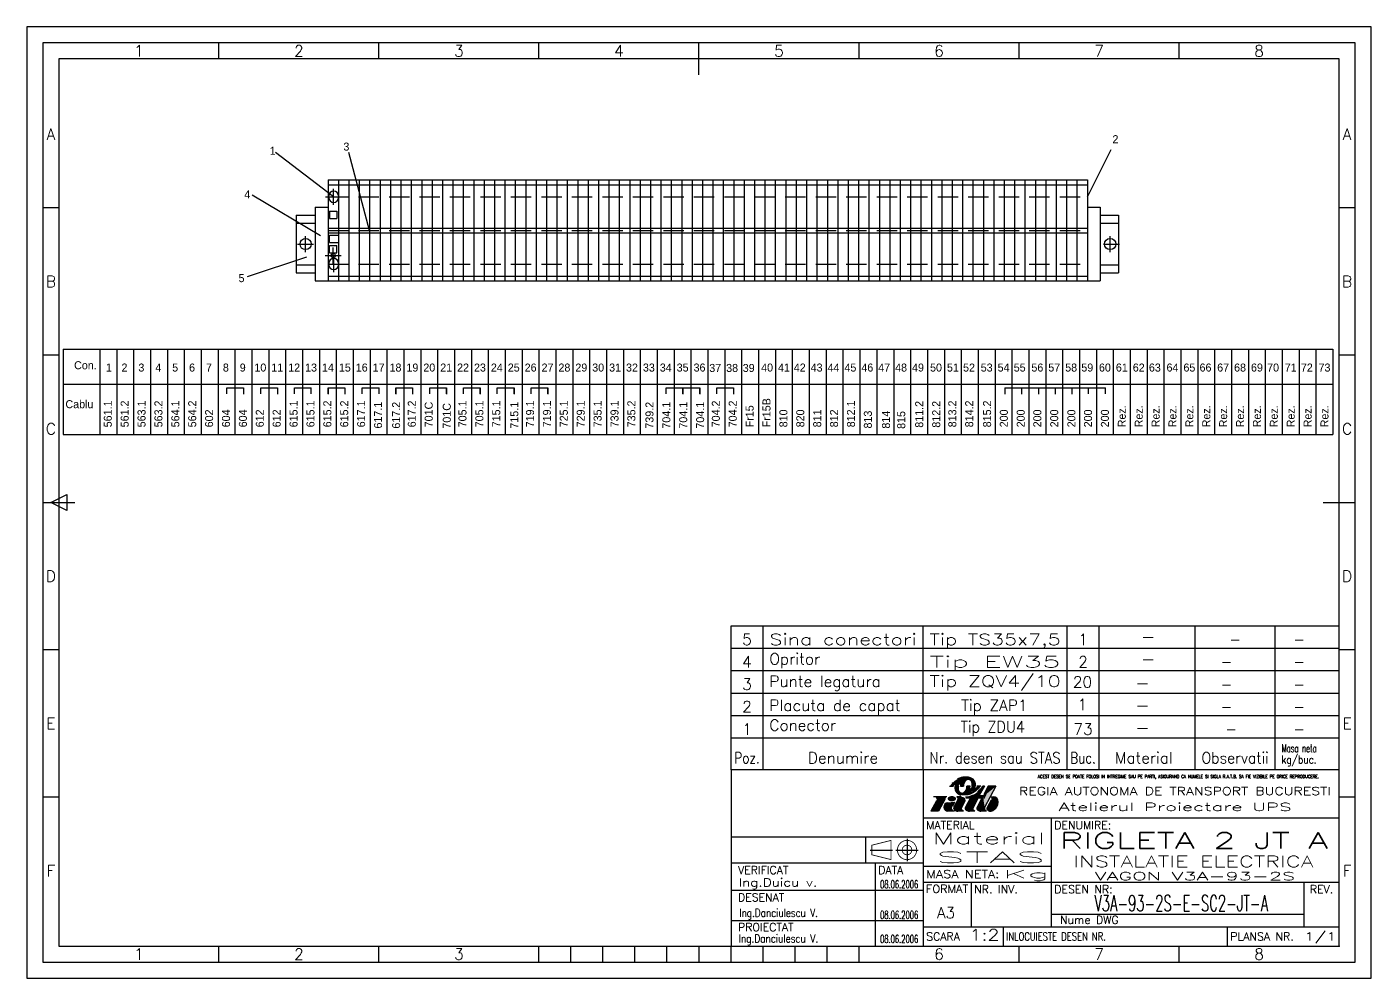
# Model space of a CAD drawing. Header units: millimetres. Extents: x 58 to 478, y 6 to 303.
import ezdxf
from ezdxf.enums import TextEntityAlignment as Align

# ---------------------------------------------------------------- set-up
doc = ezdxf.new("R2010")
doc.units = ezdxf.units.MM
doc.linetypes.add('DASHED2', pattern=[9.525, 6.35, -3.175])
doc.layers.add('LIN_GR', color=3, linetype='Continuous')
doc.layers.add('LIN_SUB', color=7, linetype='Continuous')
doc.styles.add('ISO', font='SIMPLEX.SHX')
doc.styles.add('ISOCP', font='SIMPLEX.SHX')
doc.styles.add('ROMANC', font='romanc')

# ---------------------------------------------------------------- blocks, each defined once
blk = doc.blocks.new('ind3_12')
at = {"color": 70}
for p, q in [((0, 55), (-190, 55)), ((-190, 55), (-190, 0)), ((-130, 55), (-130, 0)), ((-130, 40), (0, 40)), ((-190, 26), (-130, 26))]:
    blk.add_line(p, q, dxfattribs=at)
at = {"color": 40}
for p, q in [((-122.56, 46.63), (-126.68, 46.63)), ((-121.71, 49.9), (-120.46, 49.9)), ((-118.05, 46.63), (-119.46, 46.63)), ((-118.34, 49.9), (-117.36, 49.9)), ((-115.18, 46.28), (-116.74, 43.36)), ((-116.7, 46.63), (-116.29, 46.65)), ((-116.6, 46.28), (-115.18, 46.28)), ((-115.31, 49.9), (-116.29, 49.9)), ((-116.29, 46.65), (-115.69, 46.73)), ((-115.69, 46.73), (-115.27, 46.82)), ((-115.27, 46.82), (-114.78, 46.97)), ((-114.78, 46.97), (-114.27, 47.24)), ((-112.77, 46.28), (-114.38, 43.26)), ((-111.94, 49.9), (-113.19, 49.9)), ((-112.95, 48.16), (-112.68, 48.4)), ((-112.77, 46.28), (-111.36, 46.28)), ((-112.68, 48.4), (-112.61, 48.47)), ((-110.84, 49.9), (-112.41, 46.97)), ((-112.41, 46.97), (-110.99, 46.97)), ((-110.84, 49.9), (-111.36, 49.9)), ((-110.99, 46.97), (-111.36, 46.28)), ((-110.41, 47.32), (-111.15, 45.93)), ((-109.64, 49.9), (-111.01, 47.32)), ((-111.01, 47.32), (-110.41, 47.32)), ((-107.23, 49.9), (-110.77, 43.26)), ((-107.23, 49.9), (-109.64, 49.9)), ((-108.78, 46.63), (-108.09, 46.63)), ((-125.82, 45.38), (-127.54, 42.15)), ((-125.13, 42.15), (-127.54, 42.15)), ((-123.11, 45.94), (-125.13, 42.15)), ((-120.23, 42.15), (-122.21, 42.15)), ((-120.12, 44.91), (-120.81, 43.6)), ((-119.12, 45.67), (-120.36, 43.36)), ((-117.39, 42.15), (-119.15, 42.15)), ((-116.85, 45.42), (-118, 43.26)), ((-117.39, 42.15), (-117.72, 42.33)), ((-113.77, 42.15), (-115.53, 42.15)), ((-113.77, 42.15), (-114.1, 42.33)), ((-111.75, 45.93), (-113.13, 43.36)), ((-110.16, 42.15), (-111.92, 42.15)), ((-111.75, 45.93), (-111.15, 45.93)), ((-110.16, 42.15), (-110.49, 42.33)), ((-108.74, 45.59), (-109.99, 43.26))]:
    blk.add_line(p, q, dxfattribs=at)
at = {"color": 240}
for p, q in [((-90, 40), (-90, 6)), ((-130, 34), (-190, 34)), ((-148, 34), (-148, 26)), ((-146.5, 30), (-139.5, 30)), ((-138.5, 30), (-131.5, 30)), ((-135, 33.5), (-135, 26.5)), ((-145, 26), (-145, 0)), ((-130, 25), (-90, 25)), ((-190, 17.5), (-130, 17.5)), ((-130, 20), (0, 20)), ((-115, 20), (-115, 6)), ((-11, 20), (-11, 6)), ((-90, 10), (-11, 10)), ((-190, 8), (-130, 8)), ((-130, 6), (0, 6)), ((-105, 6), (-105, 0)), ((-35, 6), (-35, 0))]:
    blk.add_line(p, q, dxfattribs=at)
at = {"color": 40}
for points in [[(-114.74, 49.9, 0.04888), (-114.64, 50.37, 0.067418), (-114.64, 50.71, 0.012512), (-114.71, 51.12, 0.046313), (-114.74, 51.23, 0.02866), (-114.83, 51.43, 0.04799), (-114.9, 51.53, 0.027533), (-115.01, 51.65, 0.02878), (-115.12, 51.74, 0.020408), (-115.27, 51.85, 0.028785), (-115.38, 51.91, 0.02307), (-115.48, 51.96, 0.025276), (-115.58, 51.99, 0.029587), (-115.69, 52.01, 0.0261), (-115.8, 52.02, 0.034106), (-115.93, 52.02, 0.03305), (-116.05, 52, 0.031407), (-116.17, 51.97, 0.027201), (-116.3, 51.91, 0.027571), (-116.45, 51.82, 0.032433), (-116.58, 51.73, 0.017982), (-116.7, 51.62, 0.025528), (-116.79, 51.53, 0.009898), (-116.89, 51.41, 0.014131), (-116.96, 51.31, 0.005952), (-117.02, 51.22, 0.007874), (-117.06, 51.15, 0.013516), (-117.13, 51.03, 0.012262), (-117.2, 50.9, 0.010996), (-117.25, 50.78, 0.020912), (-117.28, 50.71, 0.006638), (-117.28, 50.69, 0.003922), (-117.3, 50.64, 0.014081), (-117.33, 50.52, 0.011261), (-117.36, 50.37, 0.018498), (-117.36, 50.34, 0.00311), (-117.38, 50.18, 0.039527), (-117.38, 50.07, 0.0256), (-117.36, 49.9)], [(-113.68, 49.9, 0.047001), (-113.61, 50.39, 0.072657), (-113.64, 50.71, 0.024176), (-113.81, 51.3, 0.05712), (-113.92, 51.53, 0.02409), (-114.05, 51.71, 0.014395), (-114.28, 51.99, 0.046768), (-114.45, 52.15, 0.031027), (-114.74, 52.35)], [(-119.97, 49.9, 0.047001), (-120.05, 49.4, 0.072657), (-120.01, 49.08, 0.024176), (-119.84, 48.49, 0.05712), (-119.73, 48.26, 0.02409), (-119.6, 48.09, 0.014395), (-119.38, 47.81, 0.046768), (-119.2, 47.65, 0.031027), (-118.91, 47.44)], [(-118.91, 49.9, 0.04888), (-119.02, 49.43, 0.067418), (-119.01, 49.08, 0.012512), (-118.94, 48.67, 0.046313), (-118.91, 48.56, 0.02866), (-118.82, 48.37, 0.04799), (-118.75, 48.26, 0.027533), (-118.64, 48.15, 0.02878), (-118.53, 48.05, 0.020408), (-118.39, 47.95, 0.028785), (-118.28, 47.88, 0.02307), (-118.17, 47.84, 0.025276), (-118.07, 47.8, 0.029587), (-117.97, 47.78, 0.0261), (-117.85, 47.77, 0.034106), (-117.73, 47.77, 0.03305), (-117.6, 47.79, 0.031407), (-117.48, 47.83, 0.027201), (-117.36, 47.88, 0.027571), (-117.2, 47.97, 0.032433), (-117.07, 48.06, 0.017982), (-116.95, 48.18, 0.025528), (-116.87, 48.26, 0.009898), (-116.76, 48.39, 0.014131), (-116.7, 48.48, 0.005952), (-116.63, 48.57, 0.007874), (-116.59, 48.64, 0.013516), (-116.52, 48.76, 0.012262), (-116.45, 48.9, 0.010996), (-116.4, 49.02, 0.020912), (-116.38, 49.08, 0.006638), (-116.37, 49.11, 0.003922), (-116.35, 49.16, 0.014081), (-116.32, 49.28, 0.011261), (-116.29, 49.42, 0.018498), (-116.29, 49.45, 0.00311), (-116.27, 49.61, 0.039527), (-116.27, 49.73, 0.0256), (-116.29, 49.9)]]:
    blk.add_lwpolyline(points, format="xyb", dxfattribs=at)
at = {"color": 40, "flags": 128}
blk.add_lwpolyline([(-108.71, 42.18, 0.07519), (-108.1, 42.37, 0.103495), (-107.27, 43.01, 0.091904), (-106.74, 43.94, 0.085107), (-106.54, 45.08, 0.085107)], format="xyb", dxfattribs=at)
at = {"color": 240}
for points in [[(-146, 31.5, 0.25, 0.25, 0), (-140, 33, 0.25, 0.25, 0), (-140, 27, 0.25, 0.25, 0), (-146, 28.5, 0.25, 0.25, 0)], [(-135, 31.5, 0.25, 0.25, 1), (-135, 28.5, 0.25, 0.25, 1)]]:
    blk.add_lwpolyline(points, format="xyseb", close=True, dxfattribs=at)
blk.add_lwpolyline([(-135, 33, 0.25, 0.25, 1), (-135, 27, 0.25, 0.25, 1), (-135, 33, 0.25, 0.25, 1)], format="xyseb", dxfattribs=at)
at = {"color": 40}
for centre, radius, start, end in [((-96.55, 26.7), 34.29, 134.6817, 135.4865), ((-117.71, 49.53), 2.3, 144.0002, 170.76), ((-117.8, 49.83), 2.74, 113.911, 122.24), ((-115.81, 45.34), 7.65, 108.9325, 113.911), ((-115.07, 49.86), 3.27, 161.7905, 179.2848), ((-117.59, 50.52), 2.17, 96.8211, 108.9325), ((-116.41, 40.67), 12.1, 91.6964, 96.8211), ((-116.61, 47.25), 5.51, 78.6042, 91.6964), ((-116, 50.28), 2.42, 58.8019, 78.6042), ((-119.73, 46), 0.689, 331.9275, 66.4849), ((-117.66, 49.52), 2.42, 238.8019, 258.6042), ((-118.58, 49.94), 3.27, 341.7905, 359.2848), ((-115.94, 50.27), 2.3, 324.0002, 350.76), ((-145.94, 81.79), 47.13, 315, 315.973), ((-113.12, 49.86), 0.893, 316.8981, 318.6566), ((-115.09, 51.98), 4.23, 315.973, 321.3402), ((-122.28, 57.73), 13.43, 321.3402, 324.353), ((-108.09, 45.08), 1.55, 0, 90), ((-122.21, 43.44), 1.29, 94.5979, 270), ((-177.94, 750.15), 707.62, 274.50891, 274.68697), ((-120.23, 42.84), 0.689, 201.8729, 270), ((-119.75, 43.03), 0.689, 151.9275, 234.4615), ((-119.15, 43.87), 1.72, 234.4615, 270), ((-117.39, 42.94), 0.689, 151.9275, 241.9275), ((-116.14, 43.03), 0.689, 151.9275, 234.4615), ((-115.53, 43.87), 1.72, 234.4615, 270), ((-113.78, 42.94), 0.689, 151.9275, 241.9275), ((-112.52, 43.03), 0.689, 151.9275, 234.4615), ((-111.92, 43.87), 1.72, 234.4615, 270), ((-110.16, 42.94), 0.689, 151.9275, 241.9275), ((-109.38, 42.94), 0.689, 151.9275, 242.7821), ((-108.99, 43.7), 1.55, 242.7821, 280.2311)]:
    blk.add_arc(centre, radius, start, end, dxfattribs=at)
blk.add_point((0, 0))
for points in [[(-121.71, 49.9), (-120.46, 49.9), (-121.21, 50.52), (-120.18, 50.33)], [(-121.21, 50.52), (-120.18, 50.33), (-120.72, 51.03), (-119.93, 50.59)], [(-120.72, 51.03), (-119.93, 50.59), (-120.22, 51.49), (-119.57, 50.88)], [(-120.22, 51.49), (-119.57, 50.88), (-119.6, 51.93), (-118.18, 50.88)], [(-119.84, 50.38), (-118.6, 50.45), (-119.97, 49.9), (-118.91, 49.9)], [(-119.57, 50.88), (-118.18, 50.88), (-119.84, 50.38), (-118.6, 50.45)], [(-119.6, 51.93), (-118.18, 50.88), (-118.87, 52.35), (-118.18, 50.88)], [(-118.87, 52.35), (-118.18, 50.88), (-118.21, 52.6), (-118.18, 50.88)], [(-117.31, 50.61), (-118.27, 50.54), (-117.37, 50.27), (-118.32, 50.22)], [(-117.09, 51.1), (-118.18, 50.88), (-117.31, 50.61), (-118.27, 50.54)], [(-118.21, 52.6), (-118.18, 50.88), (-117.81, 52.68), (-118.18, 50.88)], [(-116.87, 52.76), (-118.18, 50.88), (-116.31, 52.75), (-118.18, 50.88)], [(-117.81, 52.68), (-118.18, 50.88), (-116.87, 52.76), (-118.18, 50.88)], [(-116.08, 51.99), (-116.31, 52.75), (-116.62, 51.7), (-118.18, 50.88)], [(-116.62, 51.7), (-118.18, 50.88), (-117.09, 51.1), (-118.18, 50.88)], [(-115.84, 51.99), (-116.08, 51.99), (-116.32, 51.86)], [(-116.31, 52.75), (-115.41, 52.63), (-115.84, 52.71)], [(-115.54, 51.98), (-115.41, 52.63), (-116.08, 51.99), (-116.31, 52.75)], [(-115.84, 51.99), (-115.54, 51.98), (-115.91, 51.97), (-115.51, 51.96)], [(-115.73, 51.96), (-115.33, 51.85), (-115.51, 51.96)], [(-115.09, 51.72), (-114.87, 52.42), (-115.54, 51.98), (-115.41, 52.63)], [(-115.41, 52.63), (-114.87, 52.42), (-115.11, 52.53)], [(-114.87, 51.48), (-114.18, 51.87), (-115.09, 51.72), (-114.87, 52.42)], [(-114.87, 52.42), (-114.18, 51.87), (-114.48, 52.17)], [(-114.68, 50.99), (-113.86, 51.41), (-114.87, 51.48), (-114.18, 51.87)], [(-114.63, 50.55), (-113.67, 50.85), (-114.68, 50.99), (-113.86, 51.41)], [(-114.65, 50.25), (-113.62, 50.26), (-114.63, 50.55), (-113.67, 50.85)], [(-113.67, 50.85), (-113.62, 50.26), (-113.61, 50.56)], [(-126.68, 46.63), (-122.56, 46.63), (-126.26, 46.53), (-122.84, 46.34)], [(-126.26, 46.53), (-122.84, 46.34), (-125.96, 46.29), (-123.05, 46.05)], [(-123.05, 46.05), (-125.96, 46.29), (-123.11, 45.94), (-125.77, 45.87)], [(-122.2, 46.34), (-122.22, 45.73), (-122.28, 46.18), (-122.28, 45.84)], [(-122.07, 46.5), (-122.04, 45.53), (-122.2, 46.34), (-122.22, 45.73)], [(-121.94, 46.59), (-121.9, 45.43), (-122.07, 46.5), (-122.04, 45.53)], [(-121.78, 46.68), (-121.71, 45.34), (-121.94, 46.59), (-121.9, 45.43)], [(-121.62, 46.75), (-121.56, 45.28), (-121.78, 46.68), (-121.71, 45.34)], [(-121.46, 46.79), (-121.43, 45.25), (-121.62, 46.75), (-121.56, 45.28)], [(-121.33, 46.82), (-121.31, 45.23), (-121.46, 46.79), (-121.43, 45.25)], [(-121.21, 46.83), (-121.2, 45.22), (-121.33, 46.82), (-121.31, 45.23)], [(-121.21, 46.83), (-121.1, 46.84), (-121.09, 45.21)], [(-121.09, 45.21), (-120.9, 45.21), (-121.21, 46.83), (-121.2, 45.22)], [(-121.1, 46.84), (-120.91, 46.84), (-121.09, 45.21), (-120.9, 45.21)], [(-120.9, 45.21), (-120.91, 46.84), (-120.81, 45.22), (-120.81, 46.83)], [(-120.81, 45.22), (-120.81, 46.83), (-120.68, 45.23), (-120.69, 46.82)], [(-120.68, 45.23), (-120.69, 46.82), (-120.56, 45.25), (-120.55, 46.79)], [(-120.56, 45.25), (-120.55, 46.79), (-120.42, 45.29), (-120.43, 46.76)], [(-120.42, 45.29), (-120.43, 46.76), (-120.27, 45.34), (-120.27, 46.7)], [(-120.27, 45.34), (-120.27, 46.7), (-120.14, 45.41), (-120.13, 46.63)], [(-120.14, 45.41), (-120.13, 46.63), (-119.97, 45.52), (-119.99, 46.54)], [(-119.97, 49.9), (-118.91, 49.9), (-120.05, 49.4), (-119, 49.53)], [(-120.05, 49.4), (-119, 49.53), (-119.94, 48.79), (-119, 49.02)], [(-120.05, 49.4), (-119.94, 48.79), (-120.04, 49.24)], [(-120.04, 49.24), (-119.94, 48.79), (-120.03, 49.13)], [(-119.97, 45.52), (-119.99, 46.54), (-119.84, 45.65), (-119.88, 46.44)], [(-119.94, 48.79), (-119, 49.02), (-119.72, 48.25), (-118.92, 48.6)], [(-119.84, 45.65), (-119.88, 46.44), (-119.74, 45.8), (-119.77, 46.3)], [(-119.74, 45.8), (-119.77, 46.3), (-119.71, 45.9), (-119.72, 46.2)], [(-119.72, 48.25), (-118.92, 48.6), (-119.33, 47.76), (-118.75, 48.27)], [(-119.72, 46.2), (-119.71, 45.9), (-119.7, 46.13), (-119.69, 46.02)], [(-119.46, 46.63), (-118.05, 46.63), (-119.08, 46.21), (-117.05, 46.31)], [(-119.33, 47.76), (-118.75, 48.27), (-118.77, 47.37), (-118.43, 47.98)], [(-119.25, 46.4), (-119.09, 46.04), (-119.08, 46.21)], [(-119.08, 46.21), (-117.05, 46.31), (-119.12, 45.67), (-116.78, 45.9)], [(-118.77, 47.37), (-118.43, 47.98), (-118.32, 47.19), (-118.12, 47.82)], [(-117.37, 50.27), (-118.32, 50.22), (-117.36, 49.9), (-118.34, 49.9)], [(-118.32, 47.19), (-118.12, 47.82), (-117.71, 47.07), (-117.72, 47.77)], [(-118.05, 46.63), (-117.05, 46.31), (-117.7, 46.59), (-117.41, 46.5)], [(-117.71, 47.07), (-117.72, 47.77), (-117.14, 47.03), (-117.33, 47.9)], [(-117.14, 47.03), (-117.33, 47.9), (-116.45, 47.06), (-117.04, 48.09)], [(-117.05, 46.31), (-116.78, 45.9), (-116.88, 46.12)], [(-116.45, 47.06), (-117.04, 48.09), (-115.94, 47.1), (-116.74, 48.42)], [(-116.7, 48.48), (-115.12, 47.31), (-116.74, 48.42)], [(-116.7, 48.48), (-116.7, 48.48), (-116.74, 48.42)], [(-115.94, 47.1), (-116.74, 48.42), (-115.12, 47.31), (-116.74, 48.42)], [(-115.18, 46.28), (-112.77, 46.28), (-116.74, 43.36), (-114.38, 43.26)], [(-116.45, 48.9), (-115.12, 47.31), (-116.7, 48.48)], [(-116.22, 46.66), (-116.7, 46.63), (-116.6, 46.28)], [(-116.6, 46.28), (-111.36, 46.28), (-116.22, 46.66), (-112.41, 46.97)], [(-116.4, 49.03), (-115.48, 48.92), (-116.45, 48.9), (-115.12, 47.31)], [(-116.29, 49.44), (-115.35, 49.44), (-116.4, 49.03), (-115.48, 48.92)], [(-116.29, 49.9), (-115.31, 49.9), (-116.29, 49.44), (-115.35, 49.44)], [(-116.22, 46.66), (-115.25, 46.82), (-115, 46.76)], [(-115.48, 48.92), (-114.09, 48.92), (-115.01, 49.4), (-113.85, 49.33)], [(-115.48, 48.92), (-114.59, 48.13), (-115.12, 47.31)], [(-115.48, 48.92), (-114.09, 48.92), (-114.18, 47.78), (-115.12, 47.31)], [(-115.25, 46.82), (-114.79, 46.97), (-115, 46.76)], [(-115.01, 49.4), (-113.85, 49.33), (-114.75, 49.87), (-113.72, 49.72)], [(-115, 46.76), (-115, 46.76), (-114.79, 46.97), (-114.45, 46.8)], [(-114.35, 47.19), (-112.41, 46.97), (-114.79, 46.97), (-114.45, 46.8)], [(-114.75, 49.87), (-113.72, 49.72), (-114.65, 50.25), (-113.62, 50.26)], [(-114.09, 48.92), (-114.18, 47.78), (-114.59, 48.13)], [(-113.9, 47.46), (-112.41, 46.97), (-114.35, 47.19), (-112.41, 46.97)], [(-114.09, 48.92), (-113.61, 48.17), (-114.18, 47.78)], [(-113.69, 49.23), (-112.95, 48.75), (-114.09, 48.92), (-113.61, 48.17)], [(-113.49, 47.75), (-113.9, 47.46), (-112.41, 46.97)], [(-113.4, 49.55), (-112.44, 49.28), (-113.69, 49.23), (-112.95, 48.75)], [(-113.03, 48.1), (-112.41, 46.97), (-113.49, 47.75), (-112.41, 46.97)], [(-113.19, 49.9), (-111.94, 49.9), (-113.4, 49.55), (-112.44, 49.28)], [(-112.65, 48.42), (-112.41, 46.97), (-113.03, 48.1), (-112.41, 46.97)], [(-112.22, 48.86), (-112.41, 46.97), (-112.65, 48.42), (-112.41, 46.97)], [(-111.36, 49.9), (-110.84, 49.9), (-111.76, 49.37), (-112.41, 46.97)], [(-111.76, 49.37), (-112.41, 46.97), (-112.22, 48.86), (-112.41, 46.97)], [(-112.41, 46.97), (-110.99, 46.97), (-111.36, 46.28)], [(-110.41, 47.32), (-107.23, 49.9), (-111.15, 45.93), (-110.73, 43.34)], [(-109.64, 49.9), (-107.23, 49.9), (-111.01, 47.32), (-110.41, 47.32)], [(-108.78, 46.63), (-108.43, 46.63), (-108.69, 46.43), (-108.49, 46.44)], [(-108.74, 45.59), (-108.09, 46.63), (-108.66, 45.8)], [(-108.74, 45.59), (-106.98, 46.16), (-108.09, 46.63)], [(-108.69, 46.43), (-108.49, 46.44), (-108.64, 46.23), (-108.56, 46.21)], [(-108.43, 46.63), (-108.63, 46.02), (-108.09, 46.63), (-108.66, 45.8)], [(-108.66, 45.8), (-108.66, 45.8), (-108.43, 46.63), (-108.63, 46.02)], [(-108.64, 46.23), (-108.56, 46.21), (-108.63, 46.02)], [(-108.09, 46.63), (-106.98, 46.16), (-107.61, 46.55), (-107.23, 46.37)], [(-125.82, 45.38), (-123.11, 45.94), (-127.54, 42.15), (-125.13, 42.15)], [(-125.76, 45.63), (-123.11, 45.94), (-125.82, 45.38)], [(-125.77, 45.87), (-123.11, 45.94), (-125.76, 45.63), (-123.11, 45.94)], [(-123.17, 44.3), (-120.81, 43.6), (-123.49, 43.38), (-120.95, 43.16)], [(-123.17, 44.3), (-123.49, 43.38), (-123.29, 44.14), (-123.45, 43.79)], [(-123.49, 43.38), (-120.95, 43.16), (-123.49, 43.38), (-120.87, 42.58)], [(-123.49, 43.38), (-123.1, 42.51), (-123.42, 43), (-123.25, 42.69)], [(-123.49, 43.38), (-120.87, 42.58), (-123.1, 42.51), (-120.62, 42.27)], [(-122.31, 44.73), (-120.12, 44.91), (-123.17, 44.3), (-120.81, 43.6)], [(-122.31, 44.73), (-123.17, 44.3), (-122.7, 44.64), (-123.04, 44.43)], [(-123.1, 42.51), (-122.21, 42.15), (-122.93, 42.37), (-122.61, 42.22)], [(-123.1, 42.51), (-120.62, 42.27), (-122.21, 42.15), (-120.23, 42.15)], [(-122.28, 46.18), (-122.28, 45.84), (-122.31, 46.03)], [(-120.42, 42.88), (-120.36, 43.36), (-120.43, 43.1)], [(-120.36, 43.36), (-116.85, 45.42), (-120.42, 42.88), (-118, 43.26)], [(-120.42, 42.88), (-118, 43.26), (-120.15, 42.47), (-118.06, 42.75)], [(-120.15, 42.47), (-120.42, 42.88), (-120.32, 42.64)], [(-119.12, 45.67), (-116.78, 45.9), (-120.36, 43.36), (-116.85, 45.42)], [(-120.15, 42.47), (-118.06, 42.75), (-119.15, 42.15), (-117.72, 42.33)], [(-119.15, 42.15), (-120.15, 42.47), (-119.72, 42.25)], [(-119.15, 42.15), (-117.72, 42.33), (-117.39, 42.15)], [(-118.02, 43.03), (-117.9, 42.55), (-118.06, 42.75)], [(-116.78, 45.9), (-116.85, 45.42), (-116.77, 45.67)], [(-116.74, 43.36), (-116.81, 42.88), (-116.82, 43.14)], [(-116.74, 43.36), (-114.38, 43.26), (-116.81, 42.88), (-114.44, 42.75)], [(-116.52, 42.46), (-116.81, 42.88), (-116.71, 42.66)], [(-116.81, 42.88), (-114.44, 42.75), (-116.52, 42.46), (-114.12, 42.34)], [(-115.53, 42.15), (-116.54, 42.47), (-116.1, 42.25)], [(-116.52, 42.46), (-114.12, 42.34), (-115.53, 42.15), (-113.77, 42.15)], [(-114.42, 42.94), (-114.29, 42.55), (-114.44, 42.75)], [(-114.36, 43.31), (-114.4, 43.15), (-114.38, 43.26)], [(-113.13, 43.36), (-113.19, 42.89), (-113.2, 43.13)], [(-113.13, 43.36), (-110.77, 43.26), (-113.19, 42.89)], [(-113.19, 42.89), (-110.77, 43.26), (-110.82, 42.72)], [(-112.92, 42.47), (-113.19, 42.89), (-113.1, 42.66)], [(-113.19, 42.89), (-110.82, 42.72), (-112.92, 42.47)], [(-111.75, 45.93), (-111.15, 45.93), (-113.13, 43.36), (-110.77, 43.26)], [(-112.92, 42.47), (-110.82, 42.72), (-111.92, 42.15)], [(-111.92, 42.15), (-112.92, 42.47), (-112.49, 42.25)], [(-110.82, 42.72), (-111.92, 42.15), (-110.49, 42.33)], [(-110.49, 42.33), (-110.16, 42.15), (-111.92, 42.15)], [(-111.15, 45.93), (-110.77, 43.26), (-110.73, 43.34)], [(-110.8, 42.98), (-110.66, 42.53), (-110.82, 42.72)], [(-110.73, 43.34), (-110.78, 43.14), (-110.77, 43.26)], [(-109.99, 43.26), (-110.04, 42.73), (-110.07, 42.99)], [(-110.04, 42.73), (-109.99, 43.26), (-109.7, 42.32)], [(-109.7, 42.32), (-110.04, 42.73), (-109.91, 42.5)], [(-109.99, 43.26), (-108.74, 45.59), (-106.74, 43.94)], [(-109.99, 43.26), (-107.27, 43.01), (-106.74, 43.94)], [(-109.99, 43.26), (-108.1, 42.37), (-107.27, 43.01)], [(-109.99, 43.26), (-108.71, 42.18), (-108.1, 42.37)], [(-109.99, 43.26), (-109.7, 42.32), (-108.71, 42.18)], [(-108.71, 42.18), (-109.7, 42.32), (-109.23, 42.17)], [(-109.7, 42.32), (-109.7, 42.32), (-108.71, 42.18)], [(-108.74, 45.59), (-106.54, 45.08), (-106.98, 46.16)], [(-108.74, 45.59), (-106.74, 43.94), (-106.54, 45.08)], [(-107.27, 43.01), (-108.1, 42.37), (-107.66, 42.64)], [(-106.74, 43.94), (-107.27, 43.01), (-106.96, 43.45)], [(-106.98, 46.16), (-106.54, 45.08), (-106.83, 45.98), (-106.62, 45.57)], [(-106.54, 45.08), (-106.74, 43.94), (-106.59, 44.51)]]:
    blk.add_solid(points, dxfattribs=at)
at = {"color": 40, "style": 'ISO', "width": 0.77078}
blk.add_text('ACEST DESEN SE POATE FOLOSI IN INTREGIME SAU PE PARTI, ASIGURAND CA NUMELE SI SIGLA R.A.T.B. SA FIE VIZIBILE PE ORICE REPRODUCERE.', height=1, dxfattribs=at).set_placement((-94.13, 52.45), (-6.3, 52.45), align=Align.FIT)
at = {"color": 240}
for s, style, width, p, p2 in [('REGIA AUTONOMA DE TRANSPORT BUCURESTI', 'ROMANC', 1.063101, (-100.04, 47.17), (-2.58, 47.17)), ('Atelierul Proiectare UPS', 'ROMANC', 1.425107, (-87.65, 42.18), (-14.86, 42.18)), ('MASA NETA:', 'ISO', 1.009422, (-129, 21.25), (-106.17, 21.25)), ('FORMAT', 'ISO', 0.917397, (-129.11, 16.61), (-115.89, 16.61)), ('INLOCUIESTE DESEN NR.', 'ISO', 0.687691, (-104, 1.75), (-72.89, 1.75))]:
    blk.add_text(s, height=2.5, dxfattribs=dict(at, style=style, width=width)).set_placement(p, p2, align=Align.FIT)
at = {"color": 240, "style": 'ISO'}
for s, p in [('MATERIAL', (-129, 36.5)), ('DENUMIRE:', (-89, 36.5)), ('VERIFICAT', (-187.81, 22.5)), ('DATA', (-144, 22.5)), ('NR. INV.', (-114, 16.5)), ('DESEN NR:', (-89, 16.5)), ('DESENAT', (-187.81, 13.97)), ('PROIECTAT', (-187.81, 4.66)), ('SCARA', (-129, 1.75)), ('PLANSA NR.', (-34, 1.75))]:
    blk.add_text(s, height=2.5, dxfattribs=at).set_placement(p)
blk.add_text('REV.', height=2.5, dxfattribs=at).set_placement((-5.5, 17.75), align=Align.MIDDLE)
at = {"color": 50, "style": 'ISO'}
for tag, height, width, p, p2 in [('MATERIAL', 3.5, 1.837708, (-127.1, 31.84), (-91.87, 31.84)), ('STAS_MATERIAL', 3.5, 2.784754, (-126.09, 25.95), (-91.75, 25.95)), ('ANSAMBLU', 3.5, 2.48631, (-83.01, 24.67), (-8.01, 24.67)), ('VERIFICAT', 2.5, 0.86708, (-187.61, 18.63), (-163.04, 18.63)), ('DESENAT', 2.5, 1.026691, (-187.39, 9.14), (-162.83, 9.14)), ('SCARA', 3.5, 1.565143, (-115.5, 1.75), (-106.11, 1.75)), ('PROIECTAT', 2.5, 1.037581, (-187.61, 1.12), (-162.78, 1.12))]:
    blk.add_attdef(tag, text='', height=height, dxfattribs=dict(at, width=width)).set_placement(p, p2, align=Align.FIT)
at = {"color": 70, "style": 'ISO'}
for tag, width, p, p2 in [('DENUMIRE_DESEN', 1.844561, (-87.29, 30.44), (-3.41, 30.44)), ('NUMAR_DESEN', 1.112195, (-76.49, 10.87), (-22.2, 10.87))]:
    blk.add_attdef(tag, text='', height=5, dxfattribs=dict(at, width=width)).set_placement(p, p2, align=Align.FIT)
at = {"color": 240, "style": 'ISO'}
for tag, width, p, p2 in [('MASA', 3.701178, (-105.03, 21.25), (-90.49, 21.25)), ('SUBANSAMBLU', 3.628523, (-76.35, 20.58), (-13.71, 20.58)), ('DATA', 0.588678, (-143.42, 18.04), (-131.51, 18.04)), ('DATA', 0.588678, (-143.42, 8.49), (-131.51, 8.49)), ('PLANSA', 1.983142, (-10.91, 1.75), (-0.76, 1.75)), ('DATA', 0.588678, (-143.42, 0.97), (-131.51, 0.97))]:
    blk.add_attdef(tag, text='', height=2.5, dxfattribs=dict(at, width=width)).set_placement(p, p2, align=Align.FIT)
at = {"color": 50, "style": 'ISO'}
blk.add_attdef('FORMAT', text='', height=3.5, dxfattribs=at).set_placement((-122.83, 8.67), align=Align.CENTER)
at = {"color": 240, "style": 'ISO'}
blk.add_attdef('NUME_DWG', (-87.2, 6.95), '', height=2.5, dxfattribs=at)

msp = doc.modelspace()

# ---------------------------------------------------------------- linework, layer by layer
at = {"color": 70}
for p, q in [((117.8, 292.97), (117.8, 297.97)), ((167.8, 292.97), (167.8, 297.97)), ((217.8, 292.97), (217.8, 297.97)), ((267.8, 287.97), (267.8, 297.97)), ((317.8, 292.97), (317.8, 297.97)), ((367.8, 292.97), (367.8, 297.97)), ((417.8, 292.97), (417.8, 297.97)), ((67.8, 246.47), (62.8, 246.47)), ((472.8, 246.47), (467.8, 246.47)), ((67.8, 200.47), (62.8, 200.47)), ((472.8, 200.47), (467.8, 200.47)), ((65.3, 154.47), (70.3, 156.97)), ((70.3, 156.97), (70.3, 151.97)), ((62.8, 154.47), (72.8, 154.47)), ((70.3, 151.97), (65.3, 154.47)), ((462.8, 154.47), (472.8, 154.47)), ((67.8, 108.47), (62.8, 108.47)), ((472.8, 108.47), (467.8, 108.47)), ((67.8, 62.47), (62.8, 62.47)), ((472.8, 62.47), (467.8, 62.47)), ((117.8, 10.97), (117.8, 15.97)), ((167.8, 10.97), (167.8, 15.97)), ((217.8, 10.97), (217.8, 15.97)), ((227.8, 10.97), (227.8, 15.97)), ((237.8, 10.97), (237.8, 15.97)), ((247.8, 10.97), (247.8, 15.97)), ((257.8, 10.97), (257.8, 15.97)), ((267.8, 15.97), (267.8, 10.97)), ((277.8, 10.97), (277.8, 15.97)), ((287.8, 10.97), (287.8, 15.97)), ((297.8, 10.97), (297.8, 15.97)), ((307.8, 10.97), (307.8, 15.97)), ((317.8, 10.97), (317.8, 15.97)), ((367.8, 10.97), (367.8, 15.97)), ((417.8, 10.97), (417.8, 15.97)), ((217.8, 10.97), (317.8, 10.97))]:
    msp.add_line(p, q, dxfattribs=at)
at = {"color": 1}
for p, q in [((389.15, 249.93), (396.54, 264.72)), ((153.65, 249.93), (135.53, 263.74)), ((164.9, 239.43), (158.35, 263.74)), ((153.65, 247.43), (153.65, 252.43)), ((149.57, 237.69), (128.18, 250.41)), ((151.15, 249.93), (156.15, 249.93)), ((145.21, 231.12), (126.62, 224.92)), ((153.65, 231.43), (153.65, 226.43)), ((277.8, 115.97), (467.8, 115.97)), ((277.8, 108.97), (467.8, 108.97)), ((277.8, 101.97), (467.8, 101.97)), ((277.8, 94.97), (467.8, 94.97)), ((277.8, 87.97), (467.8, 87.97))]:
    msp.add_line(p, q, dxfattribs=at)
at = {"color": 2}
for p, q in [((151.9, 255.18), (389.15, 255.18)), ((151.9, 255.18), (151.9, 223.68)), ((151.9, 253.68), (389.15, 253.68)), ((155.15, 255.18), (155.15, 223.68)), ((158.4, 255.18), (158.4, 223.68)), ((161.65, 255.18), (161.65, 223.68)), ((164.9, 255.18), (164.9, 223.68)), ((168.15, 255.18), (168.15, 223.68)), ((171.4, 255.18), (171.4, 223.68)), ((174.65, 255.18), (174.65, 223.68)), ((177.9, 255.18), (177.9, 223.68)), ((181.15, 255.18), (181.15, 223.68)), ((184.4, 255.18), (184.4, 223.68)), ((187.65, 255.18), (187.65, 223.68)), ((190.9, 255.18), (190.9, 223.68)), ((194.15, 255.18), (194.15, 223.68)), ((197.4, 255.18), (197.4, 223.68)), ((200.65, 255.18), (200.65, 223.68)), ((203.9, 255.18), (203.9, 223.68)), ((207.15, 255.18), (207.15, 223.68)), ((210.4, 255.18), (210.4, 223.68)), ((213.65, 255.18), (213.65, 223.68)), ((216.9, 255.18), (216.9, 223.68)), ((220.15, 255.18), (220.15, 223.68)), ((223.4, 255.18), (223.4, 223.68)), ((226.65, 255.18), (226.65, 223.68)), ((229.9, 255.18), (229.9, 223.68)), ((233.15, 255.18), (233.15, 223.68)), ((236.4, 255.18), (236.4, 223.68)), ((239.65, 255.18), (239.65, 223.68)), ((242.9, 255.18), (242.9, 223.68)), ((246.15, 255.18), (246.15, 223.68)), ((249.4, 255.18), (249.4, 223.68)), ((252.65, 255.18), (252.65, 223.68)), ((255.9, 255.18), (255.9, 223.68)), ((259.15, 255.18), (259.15, 223.68)), ((262.4, 255.18), (262.4, 223.68)), ((265.65, 255.18), (265.65, 223.68)), ((268.9, 255.18), (268.9, 223.68)), ((272.15, 255.18), (272.15, 223.68)), ((275.4, 255.18), (275.4, 223.68)), ((278.65, 255.18), (278.65, 223.68)), ((281.9, 255.18), (281.9, 223.68)), ((285.15, 255.18), (285.15, 223.68)), ((288.4, 255.18), (288.4, 223.68)), ((291.65, 255.18), (291.65, 223.68)), ((294.9, 255.18), (294.9, 223.68)), ((298.15, 255.18), (298.15, 223.68)), ((301.4, 255.18), (301.4, 223.68)), ((304.65, 255.18), (304.65, 223.68)), ((307.9, 255.18), (307.9, 223.68)), ((311.15, 255.18), (311.15, 223.68)), ((314.4, 255.18), (314.4, 223.68)), ((317.65, 255.18), (317.65, 223.68)), ((320.9, 255.18), (320.9, 223.68)), ((324.15, 255.18), (324.15, 223.68)), ((327.4, 255.18), (327.4, 223.68)), ((330.65, 255.18), (330.65, 223.68)), ((333.9, 255.18), (333.9, 223.68)), ((337.15, 255.18), (337.15, 223.68)), ((340.4, 255.18), (340.4, 223.68)), ((343.65, 255.18), (343.65, 223.68)), ((346.9, 255.18), (346.9, 223.68)), ((350.15, 255.18), (350.15, 223.68)), ((353.4, 255.18), (353.4, 223.68)), ((356.65, 255.18), (356.65, 223.68)), ((359.9, 255.18), (359.9, 223.68)), ((363.15, 255.18), (363.15, 223.68)), ((366.4, 255.18), (366.4, 223.68)), ((369.65, 255.18), (369.65, 223.68)), ((372.9, 255.18), (372.9, 223.68)), ((376.15, 255.18), (376.15, 223.68)), ((379.4, 255.18), (379.4, 223.68)), ((382.65, 255.18), (382.65, 223.68)), ((385.9, 255.18), (385.9, 223.68)), ((389.15, 255.18), (389.15, 223.68)), ((152.15, 249.68), (152.15, 250.18)), ((141.9, 244.18), (141.9, 226.18)), ((141.9, 244.18), (147.9, 244.18)), ((147.9, 246.68), (147.9, 223.68)), ((147.9, 246.68), (151.9, 246.68)), ((152.4, 245.43), (154.65, 245.43)), ((152.4, 245.43), (152.4, 243.18)), ((154.65, 245.43), (154.65, 243.18)), ((389.15, 246.68), (393.15, 246.68)), ((393.15, 246.68), (393.15, 223.68)), ((393.15, 244.18), (398.9, 244.18)), ((398.9, 244.18), (398.9, 226.18)), ((141.9, 241.68), (147.9, 241.68)), ((151.9, 240.18), (389.15, 240.18)), ((152.4, 243.18), (154.65, 243.18)), ((393.15, 241.68), (398.9, 241.68)), ((151.9, 238.68), (389.15, 238.68)), ((152.4, 237.93), (155.15, 237.93)), ((152.4, 235.68), (155.15, 235.68)), ((152.4, 232.43), (152.4, 234.68)), ((152.4, 234.68), (154.65, 234.68)), ((152.4, 232.43), (154.65, 232.43)), ((154.65, 232.43), (154.65, 234.68)), ((141.9, 228.68), (147.9, 228.68)), ((152.15, 229.18), (152.15, 228.68)), ((393.15, 228.68), (398.9, 228.68)), ((141.9, 226.18), (147.9, 226.18)), ((147.9, 223.68), (389.15, 223.68)), ((151.9, 225.18), (389.15, 225.18)), ((389.15, 223.68), (393.15, 223.68)), ((393.15, 226.18), (398.9, 226.18)), ((69.12, 202.33), (465.84, 202.33)), ((69.12, 202.33), (69.12, 175.74)), ((80.58, 202.33), (80.58, 175.74)), ((85.86, 202.33), (85.86, 175.74)), ((91.14, 202.33), (91.14, 175.74)), ((96.41, 202.33), (96.41, 175.74)), ((101.69, 202.33), (101.69, 175.74)), ((106.97, 202.33), (106.97, 175.74)), ((112.25, 202.33), (112.25, 175.74)), ((117.52, 202.33), (117.52, 175.74)), ((122.8, 202.33), (122.8, 175.74)), ((128.08, 202.33), (128.08, 175.74)), ((133.36, 202.33), (133.36, 175.74)), ((138.63, 202.33), (138.63, 175.74)), ((143.91, 202.33), (143.91, 175.74)), ((149.19, 202.33), (149.19, 175.74)), ((154.47, 202.33), (154.47, 175.74)), ((159.74, 202.33), (159.74, 175.74)), ((165.02, 202.33), (165.02, 175.74)), ((170.3, 202.33), (170.3, 175.74)), ((175.58, 202.33), (175.58, 175.74)), ((180.85, 202.33), (180.85, 175.74)), ((186.13, 202.33), (186.13, 175.74)), ((191.41, 202.33), (191.41, 175.74)), ((196.69, 202.33), (196.69, 175.74)), ((201.96, 202.33), (201.96, 175.74)), ((207.24, 202.33), (207.24, 175.74)), ((212.52, 202.33), (212.52, 175.74)), ((217.8, 202.33), (217.8, 175.74)), ((223.07, 202.33), (223.07, 175.74)), ((228.35, 202.33), (228.35, 175.74)), ((233.63, 202.33), (233.63, 175.74)), ((238.91, 202.33), (238.91, 175.74)), ((244.18, 202.33), (244.18, 175.74)), ((249.46, 202.33), (249.46, 175.74)), ((254.74, 202.33), (254.74, 175.74)), ((260.02, 202.33), (260.02, 175.74)), ((265.29, 202.33), (265.29, 175.74)), ((270.57, 202.33), (270.57, 175.74)), ((275.85, 202.33), (275.85, 175.74)), ((281.13, 202.33), (281.13, 175.74)), ((286.41, 202.33), (286.41, 175.74)), ((291.68, 202.33), (291.68, 175.74)), ((296.96, 202.33), (296.96, 175.74)), ((302.24, 202.33), (302.24, 175.74)), ((307.52, 202.33), (307.52, 175.74)), ((312.79, 202.33), (312.79, 175.74)), ((318.07, 202.33), (318.07, 175.74)), ((323.35, 202.33), (323.35, 175.74)), ((328.63, 202.33), (328.63, 175.74)), ((333.9, 202.33), (333.9, 175.74)), ((339.18, 202.33), (339.18, 175.74)), ((344.46, 202.33), (344.46, 175.74)), ((349.74, 202.33), (349.74, 175.74)), ((355.01, 202.33), (355.01, 175.74)), ((360.29, 202.33), (360.29, 175.74)), ((365.57, 202.33), (365.57, 175.74)), ((370.85, 202.33), (370.85, 175.74)), ((376.12, 202.33), (376.12, 175.74)), ((381.4, 202.33), (381.4, 175.74)), ((386.68, 202.33), (386.68, 175.74)), ((391.96, 202.33), (391.96, 175.74)), ((397.23, 202.33), (397.23, 175.74)), ((402.51, 202.33), (402.51, 175.74)), ((407.79, 202.33), (407.79, 175.74)), ((413.07, 202.33), (413.07, 175.74)), ((418.34, 202.33), (418.34, 175.74)), ((423.62, 202.33), (423.62, 175.74)), ((428.9, 202.33), (428.9, 175.74)), ((434.18, 202.33), (434.18, 175.74)), ((439.45, 202.33), (439.45, 175.74)), ((444.73, 202.33), (444.73, 175.74)), ((450.01, 202.33), (450.01, 175.74)), ((455.29, 202.33), (455.29, 175.74)), ((460.56, 202.33), (460.56, 175.74)), ((465.84, 202.33), (465.84, 175.74)), ((69.12, 191.43), (465.84, 191.43)), ((120.29, 190.25), (125.53, 190.25)), ((120.29, 188.39), (120.29, 190.25)), ((125.53, 190.25), (125.53, 188.31)), ((130.85, 190.25), (136.08, 190.25)), ((130.85, 188.39), (130.85, 190.25)), ((136.08, 190.25), (136.08, 188.31)), ((141.4, 190.25), (146.64, 190.25)), ((141.4, 188.39), (141.4, 190.25)), ((146.64, 188.39), (146.64, 190.25)), ((151.92, 190.25), (157.15, 190.25)), ((151.92, 190.25), (151.92, 188.31)), ((151.92, 188.39), (151.92, 190.25)), ((157.15, 190.25), (157.15, 188.31)), ((162.6, 190.25), (167.83, 190.25)), ((162.6, 188.39), (162.6, 190.25)), ((167.83, 188.39), (167.83, 190.25)), ((173.07, 190.25), (178.3, 190.25)), ((173.07, 188.39), (173.07, 190.25)), ((173.07, 190.25), (173.07, 188.31)), ((178.3, 190.25), (178.3, 188.31)), ((183.67, 190.25), (188.9, 190.25)), ((183.67, 188.39), (183.67, 190.25)), ((188.9, 190.25), (188.9, 188.31)), ((188.9, 188.39), (188.9, 190.25)), ((194.22, 190.25), (199.46, 190.25)), ((194.22, 188.39), (194.22, 190.25)), ((199.46, 188.39), (199.46, 190.25)), ((199.46, 190.25), (199.46, 188.31)), ((204.78, 190.25), (210.01, 190.25)), ((204.78, 188.39), (204.78, 190.25)), ((210.01, 190.25), (210.01, 188.31)), ((210.01, 188.39), (210.01, 190.25)), ((215.33, 190.25), (220.57, 190.25)), ((215.33, 188.39), (215.33, 190.25)), ((220.57, 188.39), (220.57, 190.25)), ((220.57, 190.25), (220.57, 188.31)), ((257.55, 190.25), (262.79, 190.25)), ((257.55, 188.39), (257.55, 190.25)), ((262.79, 190.25), (262.79, 188.31)), ((262.79, 188.39), (262.79, 190.25)), ((262.79, 190.25), (268.02, 190.25)), ((268.02, 188.39), (268.02, 190.25)), ((268.02, 190.25), (268.02, 188.31)), ((273.34, 190.25), (278.58, 190.25)), ((273.34, 188.39), (273.34, 190.25)), ((278.58, 190.25), (278.58, 188.31)), ((363.37, 190.25), (363.37, 188.31)), ((363.37, 190.25), (368.6, 190.25)), ((368.6, 190.25), (373.84, 190.25)), ((368.6, 190.25), (368.6, 188.31)), ((373.84, 190.25), (373.84, 188.31)), ((373.84, 190.25), (379.07, 190.25)), ((379.07, 190.25), (384.31, 190.25)), ((379.07, 190.25), (379.07, 188.31)), ((384.31, 190.25), (389.54, 190.25)), ((384.31, 190.25), (384.31, 188.31)), ((384.31, 190.25), (384.31, 188.31)), ((389.53, 188.39), (389.53, 190.25)), ((389.53, 190.25), (394.77, 190.25)), ((394.76, 188.39), (394.76, 190.25)), ((69.12, 175.74), (465.84, 175.74))]:
    msp.add_line(p, q, dxfattribs=at)
at = {"color": 1, "linetype": 'DASHED2'}
for p, q in [((151.9, 249.93), (389.15, 249.93)), ((151.9, 239.43), (389.15, 239.43)), ((151.9, 228.93), (389.15, 228.93))]:
    msp.add_line(p, q, dxfattribs=at)
at = {"color": 3}
for p, q in [((163.25, 239.43), (164.9, 239.43)), ((164.9, 239.43), (166.57, 239.43))]:
    msp.add_line(p, q, dxfattribs=at)
at = {"color": 1, "linetype": 'Continuous'}
for p, q in [((144.9, 232.68), (144.9, 237.68)), ((396.27, 232.68), (396.27, 237.68)), ((142.4, 235.18), (147.4, 235.18)), ((151.02, 231.56), (156.02, 231.56)), ((153.52, 229.06), (153.52, 234.06)), ((394.15, 235.18), (399.15, 235.18))]:
    msp.add_line(p, q, dxfattribs=at)
at = {"color": 2, "linetype": 'Continuous'}
msp.add_line((152.4, 235.68), (152.4, 237.93), dxfattribs=at)
at = {"color": 240}
for points in [[(477.8, 302.97), (57.8, 302.97), (57.8, 5.97), (477.8, 5.97)], [(472.8, 297.97), (62.8, 297.97), (62.8, 10.97), (472.8, 10.97)]]:
    msp.add_lwpolyline(points, close=True, dxfattribs=at)
at = {"color": 70}
msp.add_lwpolyline([(467.8, 292.97), (67.8, 292.97), (67.8, 15.97), (467.8, 15.97)], close=True, dxfattribs=at)
at = {"color": 3}
for points in [[(277.8, 101.97), (277.8, 115.97)], [(287.8, 101.97), (287.8, 115.97)], [(337.8, 101.97), (337.8, 115.97)], [(382.8, 101.97), (382.8, 115.97)], [(392.8, 101.97), (392.8, 115.97)], [(422.8, 101.97), (422.8, 115.97)], [(447.8, 101.97), (447.8, 115.97)], [(277.8, 80.97), (277.8, 101.97)], [(287.8, 80.97), (287.8, 101.97)], [(337.8, 80.97), (337.8, 101.97)], [(382.8, 80.97), (382.8, 101.97)], [(392.8, 80.97), (392.8, 101.97)], [(422.8, 80.97), (422.8, 101.97)], [(447.8, 80.97), (447.8, 101.97)], [(277.8, 80.97), (467.8, 80.97)], [(277.8, 70.97), (277.8, 80.97)], [(287.8, 70.97), (287.8, 80.97)], [(337.8, 70.97), (337.8, 80.97)], [(382.8, 70.97), (382.8, 80.97)], [(392.8, 70.97), (392.8, 80.97)], [(422.8, 70.97), (422.8, 80.97)], [(447.8, 70.97), (447.8, 80.97)]]:
    msp.add_lwpolyline(points, dxfattribs=at)
at = {"color": 2}
for centre, radius in [((144.9, 235.18), 1.76), ((396.27, 235.18), 1.76), ((153.52, 231.56), 0.665)]:
    msp.add_circle(centre, radius, dxfattribs=at)
for centre, start, end in [((153.65, 250.18), 0, 180), ((153.65, 249.68), 180, 0), ((153.65, 229.18), 0, 180), ((153.65, 228.68), 180, 0)]:
    msp.add_arc(centre, 1.5, start, end, dxfattribs=at)

# ---------------------------------------------------------------- block references
at = {"color": 1}
ref = msp.add_blockref('ind3_12', (467.8, 15.97), dxfattribs=at)
ref.add_attrib('DENUMIRE_DESEN', 'RIGLETA 2 JT A', dxfattribs={"color": 70, "height": 5, "style": 'ISO', "width": 1.392534}).set_placement((380.51, 46.41), (464.39, 46.41), align=Align.FIT)
ref.add_attrib('ANSAMBLU', 'INSTALATIE ELECTRICA', dxfattribs={"color": 50, "height": 3.5, "style": 'ISO', "width": 1.27485}).set_placement((384.79, 40.65), (459.79, 40.65), align=Align.FIT)
ref.add_attrib('SUBANSAMBLU', 'VAGON V3A-93-2S', dxfattribs={"color": 240, "height": 2.5, "style": 'ISO', "width": 1.675592}).set_placement((391.45, 36.55), (454.09, 36.55), align=Align.FIT)
ref.add_attrib('NUMAR_DESEN', 'V3A-93-2S-E-SC2-JT-A', dxfattribs={"color": 70, "height": 5, "style": 'ISO', "width": 0.53271}).set_placement((391.32, 26.85), (445.6, 26.85), align=Align.FIT)
ref.add_attrib('NUME_DWG', 'Nume DWG', (380.6, 22.92), dxfattribs={"color": 240, "height": 2.5, "style": 'ISO'})
ref.add_attrib('PLANSA', '1/1', dxfattribs={"color": 240, "height": 2.5, "style": 'ISO', "width": 1.983142}).set_placement((456.89, 17.72), (467.04, 17.72), align=Align.FIT)
ref.add_attrib('FORMAT', 'A3', dxfattribs={"color": 50, "height": 3.5, "style": 'ISO'}).set_placement((344.97, 24.64), align=Align.CENTER)
ref.add_attrib('SCARA', '1:2', dxfattribs={"color": 50, "height": 3.5, "style": 'ISO', "width": 1.252114}).set_placement((352.3, 17.72), (361.69, 17.72), align=Align.FIT)
ref.add_attrib('MATERIAL', 'Material', dxfattribs={"color": 50, "height": 3.5, "style": 'ISO', "width": 1.837708}).set_placement((340.7, 47.81), (375.93, 47.81), align=Align.FIT)
ref.add_attrib('STAS_MATERIAL', 'STAS', dxfattribs={"color": 50, "height": 3.5, "style": 'ISO', "width": 2.784754}).set_placement((341.71, 41.92), (376.05, 41.92), align=Align.FIT)
ref.add_attrib('MASA', 'Kg', dxfattribs={"color": 240, "height": 2.5, "style": 'ISO', "width": 3.701178}).set_placement((362.77, 37.22), (377.31, 37.22), align=Align.FIT)
ref.add_attrib('VERIFICAT', 'Ing.Duicu v.', dxfattribs={"color": 50, "height": 2.5, "style": 'ISO', "width": 1.159354}).set_placement((280.19, 34.61), (304.76, 34.61), align=Align.FIT)
ref.add_attrib('DATA', '08.06.2006', dxfattribs={"color": 240, "height": 2.5, "style": 'ISO', "width": 0.57847}).set_placement((324.38, 34.01), (336.29, 34.01), align=Align.FIT)
ref.add_attrib('DESENAT', 'Ing.Danciulescu V.', dxfattribs={"color": 50, "height": 2.5, "style": 'ISO', "width": 0.734395}).set_placement((280.41, 25.11), (304.98, 25.11), align=Align.FIT)
ref.add_attrib('DATA', '08.06.2006', dxfattribs={"color": 240, "height": 2.5, "style": 'ISO', "width": 0.57847}).set_placement((324.38, 24.46), (336.29, 24.46), align=Align.FIT)
ref.add_attrib('PROIECTAT', 'Ing.Danciulescu V.', dxfattribs={"color": 50, "height": 2.5, "style": 'ISO', "width": 0.742185}).set_placement((280.19, 17.09), (305.02, 17.09), align=Align.FIT)
ref.add_attrib('DATA', '08.06.2006', dxfattribs={"color": 240, "height": 2.5, "style": 'ISO', "width": 0.57847}).set_placement((324.38, 16.94), (336.29, 16.94), align=Align.FIT)

# ---------------------------------------------------------------- texts
at = {"color": 50}
for s, style, p in [('1', 'ISOCP', (92.8, 295.47)), ('2', 'ISO', (142.8, 295.47)), ('3', 'ISO', (192.8, 295.47)), ('4', 'ISO', (242.8, 295.47)), ('5', 'ISO', (292.8, 295.47)), ('6', 'ISO', (342.8, 295.47)), ('7', 'ISO', (392.8, 295.47)), ('8', 'ISO', (442.8, 295.47)), ('A', 'ISO', (65.3, 269.47)), ('A', 'ISO', (470.3, 269.47)), ('B', 'ISO', (65.3, 223.47)), ('B', 'ISO', (470.3, 223.47)), ('C', 'ISO', (65.3, 177.47)), ('C', 'ISO', (470.3, 177.47)), ('D', 'ISO', (65.3, 131.47)), ('D', 'ISO', (470.3, 131.47)), ('E', 'ISO', (65.3, 85.47)), ('E', 'ISO', (470.3, 85.47)), ('F', 'ISO', (65.3, 39.47)), ('F', 'ISO', (470.3, 39.47)), ('1', 'ISOCP', (92.8, 13.47)), ('2', 'ISO', (142.8, 13.47)), ('3', 'ISO', (192.8, 13.47)), ('6', 'ISO', (342.8, 13.47)), ('7', 'ISO', (392.8, 13.47)), ('8', 'ISO', (442.8, 13.47))]:
    msp.add_text(s, height=3.5, dxfattribs=dict(at, style=style)).set_placement(p, align=Align.MIDDLE)
at = {"color": 1}
for s, p in [('2', (396.99, 266.66)), ('1', (133.67, 263.04)), ('3', (156.7, 264.35)), ('4', (125.72, 249.4)), ('5', (123.93, 223.28))]:
    msp.add_text(s, height=2.5, dxfattribs=at).set_placement(p)
at = {"color": 2}
for s, p in [('Con.', (72.56, 196.08)), ('1', (82.48, 195.36)), ('2', (87.37, 195.36)), ('3', (92.65, 195.36)), ('4', (97.93, 195.36)), ('5', (103.2, 195.36)), ('6', (108.48, 195.36)), ('7', (113.76, 195.36)), ('8', (119.04, 195.36)), ('9', (124.31, 195.36)), ('10', (128.89, 195.36)), ('11', (134.17, 195.36)), ('12', (139.45, 195.36)), ('13', (144.73, 195.36)), ('14', (150, 195.36)), ('15', (155.28, 195.36)), ('16', (160.56, 195.36)), ('17', (165.84, 195.36)), ('18', (171.11, 195.36)), ('19', (176.39, 195.36)), ('20', (181.67, 195.36)), ('21', (186.95, 195.36)), ('22', (192.22, 195.36)), ('23', (197.5, 195.36)), ('24', (202.78, 195.36)), ('25', (208.06, 195.36)), ('26', (213.33, 195.36)), ('27', (218.61, 195.36)), ('28', (223.89, 195.36)), ('29', (229.17, 195.36)), ('30', (234.44, 195.36)), ('31', (239.72, 195.36)), ('32', (245, 195.36)), ('33', (250.28, 195.36)), ('34', (255.55, 195.36)), ('35', (260.83, 195.36)), ('36', (266.11, 195.36)), ('37', (271.01, 195.24)), ('38', (276.29, 195.24)), ('39', (281.47, 195.24)), ('40', (287.22, 195.36)), ('41', (292.5, 195.36)), ('42', (297.42, 195.36)), ('43', (302.69, 195.36)), ('44', (307.97, 195.36)), ('45', (313.25, 195.36)), ('46', (318.53, 195.36)), ('47', (323.8, 195.36)), ('48', (329.08, 195.36)), ('49', (334.36, 195.36)), ('50', (340, 195.36)), ('51', (345.27, 195.36)), ('52', (350.31, 195.36)), ('53', (355.83, 195.36)), ('54', (361.11, 195.36)), ('55', (366.14, 195.36)), ('56', (371.66, 195.36)), ('57', (376.94, 195.36)), ('58', (382.22, 195.36)), ('59', (387.25, 195.36)), ('60', (392.77, 195.36)), ('61', (398.05, 195.36)), ('62', (403.33, 195.36)), ('63', (408.37, 195.36)), ('64', (413.88, 195.36)), ('65', (419.16, 195.36)), ('66', (424.2, 195.36)), ('67', (429.71, 195.36)), ('68', (434.99, 195.36)), ('69', (440.27, 195.36)), ('70', (445.31, 195.36)), ('71', (450.82, 195.36)), ('72', (455.86, 195.36)), ('73', (461.38, 195.36)), ('Cablu', (69.85, 183.92))]:
    msp.add_text(s, height=2.5, dxfattribs=at).set_placement(p)
for s, p in [('561.1', (84.32, 177.95)), ('561.2', (89.6, 177.95)), ('563.1', (94.87, 177.95)), ('563.2', (100.15, 177.95)), ('564.1', (105.43, 177.95)), ('564.2', (110.71, 177.95)), ('615.1', (142.37, 177.95)), ('615.1', (147.65, 177.95)), ('615.2', (152.93, 177.95)), ('615.2', (158.2, 177.95)), ('617.1', (163.48, 177.95)), ('617.1', (168.76, 177.58)), ('617.2', (174.41, 177.54)), ('617.2', (179.31, 177.95)), ('701C', (184.59, 177.95)), ('701C', (190.24, 177.54)), ('705.1', (195.15, 177.95)), ('705.1', (200.43, 177.95)), ('715.1', (205.7, 177.95)), ('715.1', (211.35, 177.54)), ('719.1', (216.26, 177.95)), ('719.1', (221.54, 177.95)), ('725.1', (226.81, 177.95)), ('729.1', (232.09, 177.95)), ('735.1', (237.37, 177.95)), ('739.1', (242.65, 177.95)), ('735.2', (247.92, 177.95)), ('739.2', (253.57, 177.54)), ('704.1', (258.85, 177.54)), ('704.1', (264.13, 177.54)), ('704.1', (269.41, 177.54)), ('704.2', (274.31, 177.95)), ('704.2', (279.59, 177.95)), ('Fr15B', (290.14, 177.95)), ('812.1', (316.53, 177.95)), ('811.2', (337.85, 177.83)), ('812.2', (343.17, 177.84)), ('813.2', (348.2, 177.95)), ('814.2', (353.47, 177.95)), ('815.2', (359.06, 177.95)), ('602', (115.98, 177.95)), ('604', (121.26, 177.95)), ('604', (126.54, 177.95)), ('612', (131.82, 177.95)), ('612', (137.09, 177.95)), ('Fr15', (284.87, 177.95)), ('810', (295.42, 177.95)), ('820', (300.7, 177.95)), ('811', (305.98, 177.95)), ('812', (311.25, 177.95)), ('813', (321.81, 177.58)), ('814', (327.46, 177.54)), ('815', (332.24, 177.46)), ('200', (364.29, 177.95)), ('200', (369.57, 177.95)), ('200', (374.76, 177.95)), ('200', (380.04, 177.95)), ('200', (385.4, 177.95)), ('200', (390.59, 177.95)), ('200', (395.87, 177.95)), ('Rez.', (401.15, 177.95)), ('Rez.', (406.43, 177.95)), ('Rez.', (411.71, 177.95)), ('Rez.', (416.98, 177.95)), ('Rez.', (422.26, 177.95)), ('Rez.', (427.54, 177.95)), ('Rez.', (432.82, 177.95)), ('Rez.', (438.09, 177.95)), ('Rez.', (443.37, 177.95)), ('Rez.', (448.65, 177.95)), ('Rez.', (453.93, 177.95)), ('Rez.', (459.2, 177.95)), ('Rez.', (464.48, 177.95))]:
    msp.add_text(s, height=2.5, rotation=90, dxfattribs=at).set_placement(p)
at = {"layer": 'LIN_GR', "color": 3, "style": 'ISOCP'}
for s, p in [('5', (282.8, 109.97)), ('4', (282.8, 102.97)), ('3', (282.8, 95.97)), ('2', (282.8, 88.97)), ('1', (282.8, 81.97))]:
    msp.add_text(s, height=3.5, dxfattribs=at).set_placement(p, align=Align.CENTER)
at = {"layer": 'LIN_SUB', "color": 2, "style": 'ISOCP'}
for s, height, width, p, p2 in [('Sina conectori', 3.5, 1.226667, (289.8, 109.97), (335.8, 109.97)), ('Tip TS35x7,5', 3.5, 1.211823, (339.8, 109.97), (380.8, 109.97)), ('   -   ', 3.5, 0.942857, (396.8, 110.87), (418.8, 110.87)), ('Tip EW35', 3.5, 1.744681, (339.8, 102.97), (380.8, 102.97)), ('   -   ', 3.5, 0.942857, (396.8, 103.87), (418.8, 103.87)), ('Tip ZQV4/10', 3.5, 1.242424, (339.8, 96.92), (380.8, 96.92)), ('   -   ', 2.5, 1.32, (395.02, 96.83), (417.02, 96.83)), ('   -   ', 2.5, 1.32, (395.02, 89.83), (417.02, 89.83)), ('   -   ', 2.5, 1.32, (395.02, 82.83), (417.02, 82.83)), ('Poz.', 3.5, 0.813559, (278.8, 72.97), (286.8, 72.97)), ('Nr. desen sau STAS', 3.5, 0.763975, (339.8, 72.97), (380.8, 72.97)), ('Buc.', 3.5, 0.8, (383.8, 72.97), (391.8, 72.97)), ('Material', 3.5, 0.93913, (397.8, 72.97), (415.8, 72.97)), ('Observatii', 3.5, 0.851351, (424.8, 72.97), (445.8, 72.97)), ('Masa neta', 2.5, 0.573913, (449.8, 76.47), (460.8, 76.47)), ('kg/buc.', 2.5, 0.796552, (449.8, 72.97), (460.8, 72.97))]:
    msp.add_text(s, height=height, dxfattribs=dict(at, width=width)).set_placement(p, p2, align=Align.FIT)
for s, p in [('1', (387.8, 109.97)), ('2', (387.8, 102.97)), ('20', (387.61, 96.66)), ('1', (387.61, 89.66)), ('73', (387.8, 81.97)), ('Denumire', (312.8, 72.97))]:
    msp.add_text(s, height=3.5, dxfattribs=at).set_placement(p, align=Align.CENTER)
at = {"layer": 'LIN_SUB', "color": 2, "style": 'ISOCP', "width": 0.942857}
for s, p in [('-', (433.51, 109.97)), ('  -', (426.28, 102.97)), ('  -', (426.28, 95.97)), ('  -', (426.28, 88.97)), ('Tip ZDU4', (349.55, 82.68))]:
    msp.add_text(s, height=3.5, dxfattribs=at).set_placement(p)
for p in [(455.3, 109.97), (455.3, 102.97), (455.3, 95.97), (455.3, 88.97), (434.08, 81.97), (455.3, 81.97)]:
    msp.add_text('-', height=3.5, dxfattribs=at).set_placement(p, align=Align.CENTER)
at = {"layer": 'LIN_SUB', "color": 2, "style": 'ISOCP'}
for s, p in [('Opritor', (289.8, 103.88)), ('Punte legatura', (289.8, 96.88)), ('Conector', (289.8, 83.18))]:
    msp.add_text(s, height=3.5, dxfattribs=at).set_placement(p)
at = {"layer": 'LIN_SUB', "color": 50, "style": 'ISOCP', "width": 0.891304}
msp.add_text('Placuta de capat', height=3.5, dxfattribs=at).set_placement((289.77, 89.38), (330.77, 89.38), align=Align.FIT)
at = {"layer": 'LIN_SUB', "color": 50, "style": 'ISOCP'}
msp.add_text('Tip ZAP1', height=3.5, dxfattribs=at).set_placement((349.72, 89.38))

doc.saveas('drawing.dxf')
